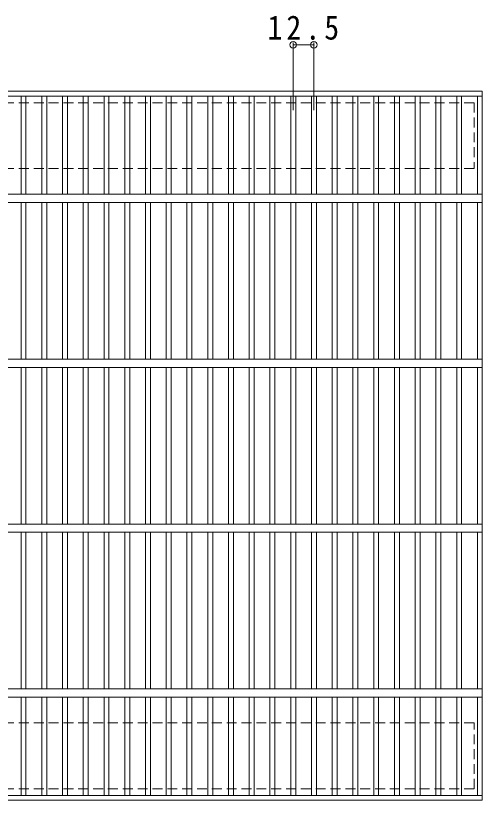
# Model space of a CAD drawing. Units: millimetres, scale not verified. Extents: x -797 to 868, y -688 to 559.
# Drawn here: x -81 to 202, y -72.7 to 403 of the extents above; entities that cross this region are included whole.
import ezdxf

# ---------------------------------------------------------------- set-up
doc = ezdxf.new("R2010")
doc.units = ezdxf.units.MM
doc.header["$LTSCALE"] = 5
doc.header["$PDMODE"] = 32
doc.header["$PDSIZE"] = 4
doc.linetypes.add('DASHED1', pattern=[1.8, 1.2, -0.6])
for name, color, linetype, lineweight in [('A-1_ピット', 2, 'Continuous', 9), ('A-2_蓋', 3, 'Continuous', 9), ('A-4_寸法', 7, 'Continuous', 9)]:
    doc.layers.add(name, color=color, linetype=linetype, lineweight=lineweight)
doc.styles.add('ＭＳ ゴシック', font='')
doc.styles.get('ＭＳ ゴシック').set_extended_font_data('MS Gothic')

msp = doc.modelspace()

# ---------------------------------------------------------------- linework, layer by layer
at = {"layer": 'A-1_ピット', "linetype": 'DASHED1'}
for p, q in [((-789.991, 310.294), (197.008, 310.294)), ((-789.991, -25.707), (197.008, -25.707))]:
    msp.add_line(p, q, dxfattribs=at)
for points in [[(-789.991, 310.294), (-789.991, 350.294), (197.008, 350.294), (197.008, 310.294)], [(-789.991, -25.707), (-789.991, -65.707), (197.008, -65.707), (197.008, -25.707)]]:
    msp.add_lwpolyline(points, dxfattribs=at)
at = {"layer": 'A-2_蓋'}
for p, q in [((-794.991, 357.294), (202.008, 357.294)), ((202.008, 357.294), (202.008, -72.706)), ((-794.991, 354.294), (202.008, 354.294)), ((-77.73, 294.794), (-77.73, 354.294)), ((-74.73, 294.794), (-74.73, 354.294)), ((-65.149, 294.794), (-65.149, 354.294)), ((-62.148, 294.794), (-62.148, 354.294)), ((-52.568, 294.794), (-52.568, 354.294)), ((-49.567, 294.794), (-49.567, 354.294)), ((-39.987, 294.794), (-39.987, 354.294)), ((-36.986, 294.794), (-36.986, 354.294)), ((-27.406, 294.794), (-27.406, 354.294)), ((-24.405, 294.794), (-24.405, 354.294)), ((-14.825, 294.794), (-14.825, 354.294)), ((-11.824, 294.794), (-11.824, 354.294)), ((-2.244, 294.794), (-2.244, 354.294)), ((0.757, 294.794), (0.757, 354.294)), ((10.337, 294.794), (10.337, 354.294)), ((13.338, 294.794), (13.338, 354.294)), ((22.918, 294.794), (22.918, 354.294)), ((25.919, 294.794), (25.919, 354.294)), ((35.499, 294.794), (35.499, 354.294)), ((38.5, 294.794), (38.5, 354.294)), ((48.081, 294.794), (48.081, 354.294)), ((51.081, 294.794), (51.081, 354.294)), ((60.662, 294.794), (60.662, 354.294)), ((63.662, 294.794), (63.662, 354.294)), ((73.243, 294.794), (73.243, 354.294)), ((76.243, 294.794), (76.243, 354.294)), ((85.824, 294.794), (85.824, 354.294)), ((88.824, 294.794), (88.824, 354.294)), ((98.405, 294.794), (98.405, 354.294)), ((101.406, 294.794), (101.406, 354.294)), ((110.986, 294.794), (110.986, 354.294)), ((113.987, 294.794), (113.987, 354.294)), ((123.567, 294.794), (123.567, 354.294)), ((126.568, 294.794), (126.568, 354.294)), ((136.148, 294.794), (136.148, 354.294)), ((139.149, 294.794), (139.149, 354.294)), ((148.729, 294.794), (148.729, 354.294)), ((151.73, 294.794), (151.73, 354.294)), ((161.31, 294.794), (161.31, 354.294)), ((164.311, 294.794), (164.311, 354.294)), ((173.891, 294.794), (173.891, 354.294)), ((176.892, 294.794), (176.892, 354.294)), ((186.472, 294.794), (186.472, 354.294)), ((189.473, 294.794), (189.473, 354.294)), ((199.009, 294.794), (199.009, 354.294)), ((-794.991, 294.794), (202.008, 294.794)), ((-794.991, 289.794), (202.008, 289.794)), ((-77.73, 194.794), (-77.73, 289.794)), ((-74.73, 194.794), (-74.73, 289.794)), ((-65.149, 194.794), (-65.149, 289.794)), ((-62.148, 194.794), (-62.148, 289.794)), ((-52.568, 194.794), (-52.568, 289.794)), ((-49.567, 194.794), (-49.567, 289.794)), ((-39.987, 194.794), (-39.987, 289.794)), ((-36.986, 194.794), (-36.986, 289.794)), ((-27.406, 194.794), (-27.406, 289.794)), ((-24.405, 194.794), (-24.405, 289.794)), ((-14.825, 194.794), (-14.825, 289.794)), ((-11.824, 194.794), (-11.824, 289.794)), ((-2.244, 194.794), (-2.244, 289.794)), ((0.757, 194.794), (0.757, 289.794)), ((10.337, 194.794), (10.337, 289.794)), ((13.338, 194.794), (13.338, 289.794)), ((22.918, 194.794), (22.918, 289.794)), ((25.919, 194.794), (25.919, 289.794)), ((35.499, 194.794), (35.499, 289.794)), ((38.5, 194.794), (38.5, 289.794)), ((48.081, 194.794), (48.081, 289.794)), ((51.081, 194.794), (51.081, 289.794)), ((60.662, 194.794), (60.662, 289.794)), ((63.662, 194.794), (63.662, 289.794)), ((73.243, 194.794), (73.243, 289.794)), ((76.243, 194.794), (76.243, 289.794)), ((85.824, 194.794), (85.824, 289.794)), ((88.824, 194.794), (88.824, 289.794)), ((98.405, 194.794), (98.405, 289.794)), ((101.406, 194.794), (101.406, 289.794)), ((110.986, 194.794), (110.986, 289.794)), ((113.987, 194.794), (113.987, 289.794)), ((123.567, 194.794), (123.567, 289.794)), ((126.568, 194.794), (126.568, 289.794)), ((136.148, 194.794), (136.148, 289.794)), ((139.149, 194.794), (139.149, 289.794)), ((148.729, 194.794), (148.729, 289.794)), ((151.73, 194.794), (151.73, 289.794)), ((161.31, 194.794), (161.31, 289.794)), ((164.311, 194.794), (164.311, 289.794)), ((173.891, 194.794), (173.891, 289.794)), ((176.892, 194.794), (176.892, 289.794)), ((186.472, 194.794), (186.472, 289.794)), ((189.473, 194.794), (189.473, 289.794)), ((199.009, 194.794), (199.009, 289.794)), ((-794.991, 194.793), (202.008, 194.793)), ((-794.991, 189.794), (202.008, 189.794)), ((-77.73, 189.794), (-77.73, 94.793)), ((-74.73, 189.794), (-74.73, 94.793)), ((-65.149, 189.794), (-65.149, 94.793)), ((-62.148, 189.794), (-62.148, 94.793)), ((-52.568, 189.794), (-52.568, 94.793)), ((-49.567, 189.794), (-49.567, 94.793)), ((-39.987, 189.794), (-39.987, 94.793)), ((-36.986, 189.794), (-36.986, 94.793)), ((-27.406, 189.794), (-27.406, 94.793)), ((-24.405, 189.794), (-24.405, 94.793)), ((-14.825, 189.794), (-14.825, 94.793)), ((-11.824, 189.794), (-11.824, 94.793)), ((-2.244, 189.794), (-2.244, 94.793)), ((0.757, 189.794), (0.757, 94.793)), ((10.337, 189.794), (10.337, 94.793)), ((13.338, 189.794), (13.338, 94.793)), ((22.918, 189.794), (22.918, 94.793)), ((25.919, 189.794), (25.919, 94.793)), ((35.499, 189.794), (35.499, 94.793)), ((38.5, 189.794), (38.5, 94.793)), ((48.081, 189.794), (48.081, 94.793)), ((51.081, 189.794), (51.081, 94.793)), ((60.662, 189.794), (60.662, 94.793)), ((63.662, 189.794), (63.662, 94.793)), ((73.243, 189.794), (73.243, 94.793)), ((76.243, 189.794), (76.243, 94.793)), ((85.824, 189.794), (85.824, 94.793)), ((88.824, 189.794), (88.824, 94.793)), ((98.405, 189.794), (98.405, 94.793)), ((101.406, 189.794), (101.406, 94.793)), ((110.986, 189.794), (110.986, 94.793)), ((113.987, 189.794), (113.987, 94.793)), ((123.567, 189.794), (123.567, 94.793)), ((126.568, 189.794), (126.568, 94.793)), ((136.148, 189.794), (136.148, 94.793)), ((139.149, 189.794), (139.149, 94.793)), ((148.729, 189.794), (148.729, 94.793)), ((151.73, 189.794), (151.73, 94.793)), ((161.31, 189.794), (161.31, 94.793)), ((164.311, 189.794), (164.311, 94.793)), ((173.891, 189.794), (173.891, 94.793)), ((176.892, 189.794), (176.892, 94.793)), ((186.472, 189.794), (186.472, 94.793)), ((189.473, 189.794), (189.473, 94.793)), ((199.009, 189.794), (199.009, 94.793)), ((-794.991, 94.793), (202.008, 94.793)), ((-794.991, 89.794), (202.008, 89.794)), ((-77.73, 89.794), (-77.73, -5.207)), ((-74.73, 89.794), (-74.73, -5.207)), ((-65.149, 89.794), (-65.149, -5.207)), ((-62.148, 89.794), (-62.148, -5.207)), ((-52.568, 89.794), (-52.568, -5.207)), ((-49.567, 89.794), (-49.567, -5.207)), ((-39.987, 89.794), (-39.987, -5.207)), ((-36.986, 89.794), (-36.986, -5.207)), ((-27.406, 89.794), (-27.406, -5.207)), ((-24.405, 89.794), (-24.405, -5.207)), ((-14.825, 89.794), (-14.825, -5.207)), ((-11.824, 89.794), (-11.824, -5.207)), ((-2.244, 89.794), (-2.244, -5.207)), ((0.757, 89.794), (0.757, -5.207)), ((10.337, 89.794), (10.337, -5.207)), ((13.338, 89.794), (13.338, -5.207)), ((22.918, 89.794), (22.918, -5.207)), ((25.919, 89.794), (25.919, -5.207)), ((35.499, 89.794), (35.499, -5.207)), ((38.5, 89.794), (38.5, -5.207)), ((48.081, 89.794), (48.081, -5.207)), ((51.081, 89.794), (51.081, -5.207)), ((60.662, 89.794), (60.662, -5.207)), ((63.662, 89.794), (63.662, -5.207)), ((73.243, 89.794), (73.243, -5.207)), ((76.243, 89.794), (76.243, -5.207)), ((85.824, 89.794), (85.824, -5.207)), ((88.824, 89.794), (88.824, -5.207)), ((98.405, 89.794), (98.405, -5.207)), ((101.406, 89.794), (101.406, -5.207)), ((110.986, 89.794), (110.986, -5.207)), ((113.987, 89.794), (113.987, -5.207)), ((123.567, 89.794), (123.567, -5.207)), ((126.568, 89.794), (126.568, -5.207)), ((136.148, 89.794), (136.148, -5.207)), ((139.149, 89.794), (139.149, -5.207)), ((148.729, 89.794), (148.729, -5.207)), ((151.73, 89.794), (151.73, -5.207)), ((161.31, 89.794), (161.31, -5.207)), ((164.311, 89.794), (164.311, -5.207)), ((173.891, 89.794), (173.891, -5.207)), ((176.892, 89.794), (176.892, -5.207)), ((186.472, 89.794), (186.472, -5.207)), ((189.473, 89.794), (189.473, -5.207)), ((199.009, 89.794), (199.009, -5.207)), ((-794.991, -5.207), (202.008, -5.207)), ((-794.991, -10.207), (202.008, -10.207)), ((-77.73, -10.207), (-77.73, -69.706)), ((-74.73, -10.207), (-74.73, -69.706)), ((-65.149, -10.207), (-65.149, -69.706)), ((-62.148, -10.207), (-62.148, -69.706)), ((-52.568, -10.207), (-52.568, -69.706)), ((-49.567, -10.207), (-49.567, -69.706)), ((-39.987, -10.207), (-39.987, -69.706)), ((-36.986, -10.207), (-36.986, -69.706)), ((-27.406, -10.207), (-27.406, -69.706)), ((-24.405, -10.207), (-24.405, -69.706)), ((-14.825, -10.207), (-14.825, -69.706)), ((-11.824, -10.207), (-11.824, -69.706)), ((-2.244, -10.207), (-2.244, -69.706)), ((0.757, -10.207), (0.757, -69.706)), ((10.337, -10.207), (10.337, -69.706)), ((13.338, -10.207), (13.338, -69.706)), ((22.918, -10.207), (22.918, -69.706)), ((25.919, -10.207), (25.919, -69.706)), ((35.499, -10.207), (35.499, -69.706)), ((38.5, -10.207), (38.5, -69.706)), ((48.081, -10.207), (48.081, -69.706)), ((51.081, -10.207), (51.081, -69.706)), ((60.662, -10.207), (60.662, -69.706)), ((63.662, -10.207), (63.662, -69.706)), ((73.243, -10.207), (73.243, -69.706)), ((76.243, -10.207), (76.243, -69.706)), ((85.824, -10.207), (85.824, -69.706)), ((88.824, -10.207), (88.824, -69.706)), ((98.405, -10.207), (98.405, -69.706)), ((101.406, -10.207), (101.406, -69.706)), ((110.986, -10.207), (110.986, -69.706)), ((113.987, -10.207), (113.987, -69.706)), ((123.567, -10.207), (123.567, -69.706)), ((126.568, -10.207), (126.568, -69.706)), ((136.148, -10.207), (136.148, -69.706)), ((139.149, -10.207), (139.149, -69.706)), ((148.729, -10.207), (148.729, -69.706)), ((151.73, -10.207), (151.73, -69.706)), ((161.31, -10.207), (161.31, -69.706)), ((164.311, -10.207), (164.311, -69.706)), ((173.891, -10.207), (173.891, -69.706)), ((176.892, -10.207), (176.892, -69.706)), ((186.472, -10.207), (186.472, -69.706)), ((189.473, -10.207), (189.473, -69.706)), ((199.009, -10.207), (199.009, -69.706)), ((202.008, -69.706), (-794.991, -69.706)), ((202.008, -72.706), (-794.991, -72.706))]:
    msp.add_line(p, q, dxfattribs=at)
at = {"layer": 'A-4_寸法'}
for p, q in [((87.324, 345.664), (87.324, 386.807)), ((99.904, 345.664), (99.904, 386.807)), ((87.324, 385.308), (99.904, 385.308))]:
    msp.add_line(p, q, dxfattribs=at)
for p in [(87.324, 385.308), (99.904, 385.308)]:
    msp.add_point(p, dxfattribs=at)

# ---------------------------------------------------------------- texts
at = {"layer": 'A-4_寸法', "color": 2, "insert": (71.739, 388.307), "char_height": 14.66, "attachment_point": 7, "style": 'ＭＳ ゴシック'}
msp.add_mtext('\\T1.28;\\W0.9;12.5', dxfattribs=at)

doc.saveas('drawing.dxf')
